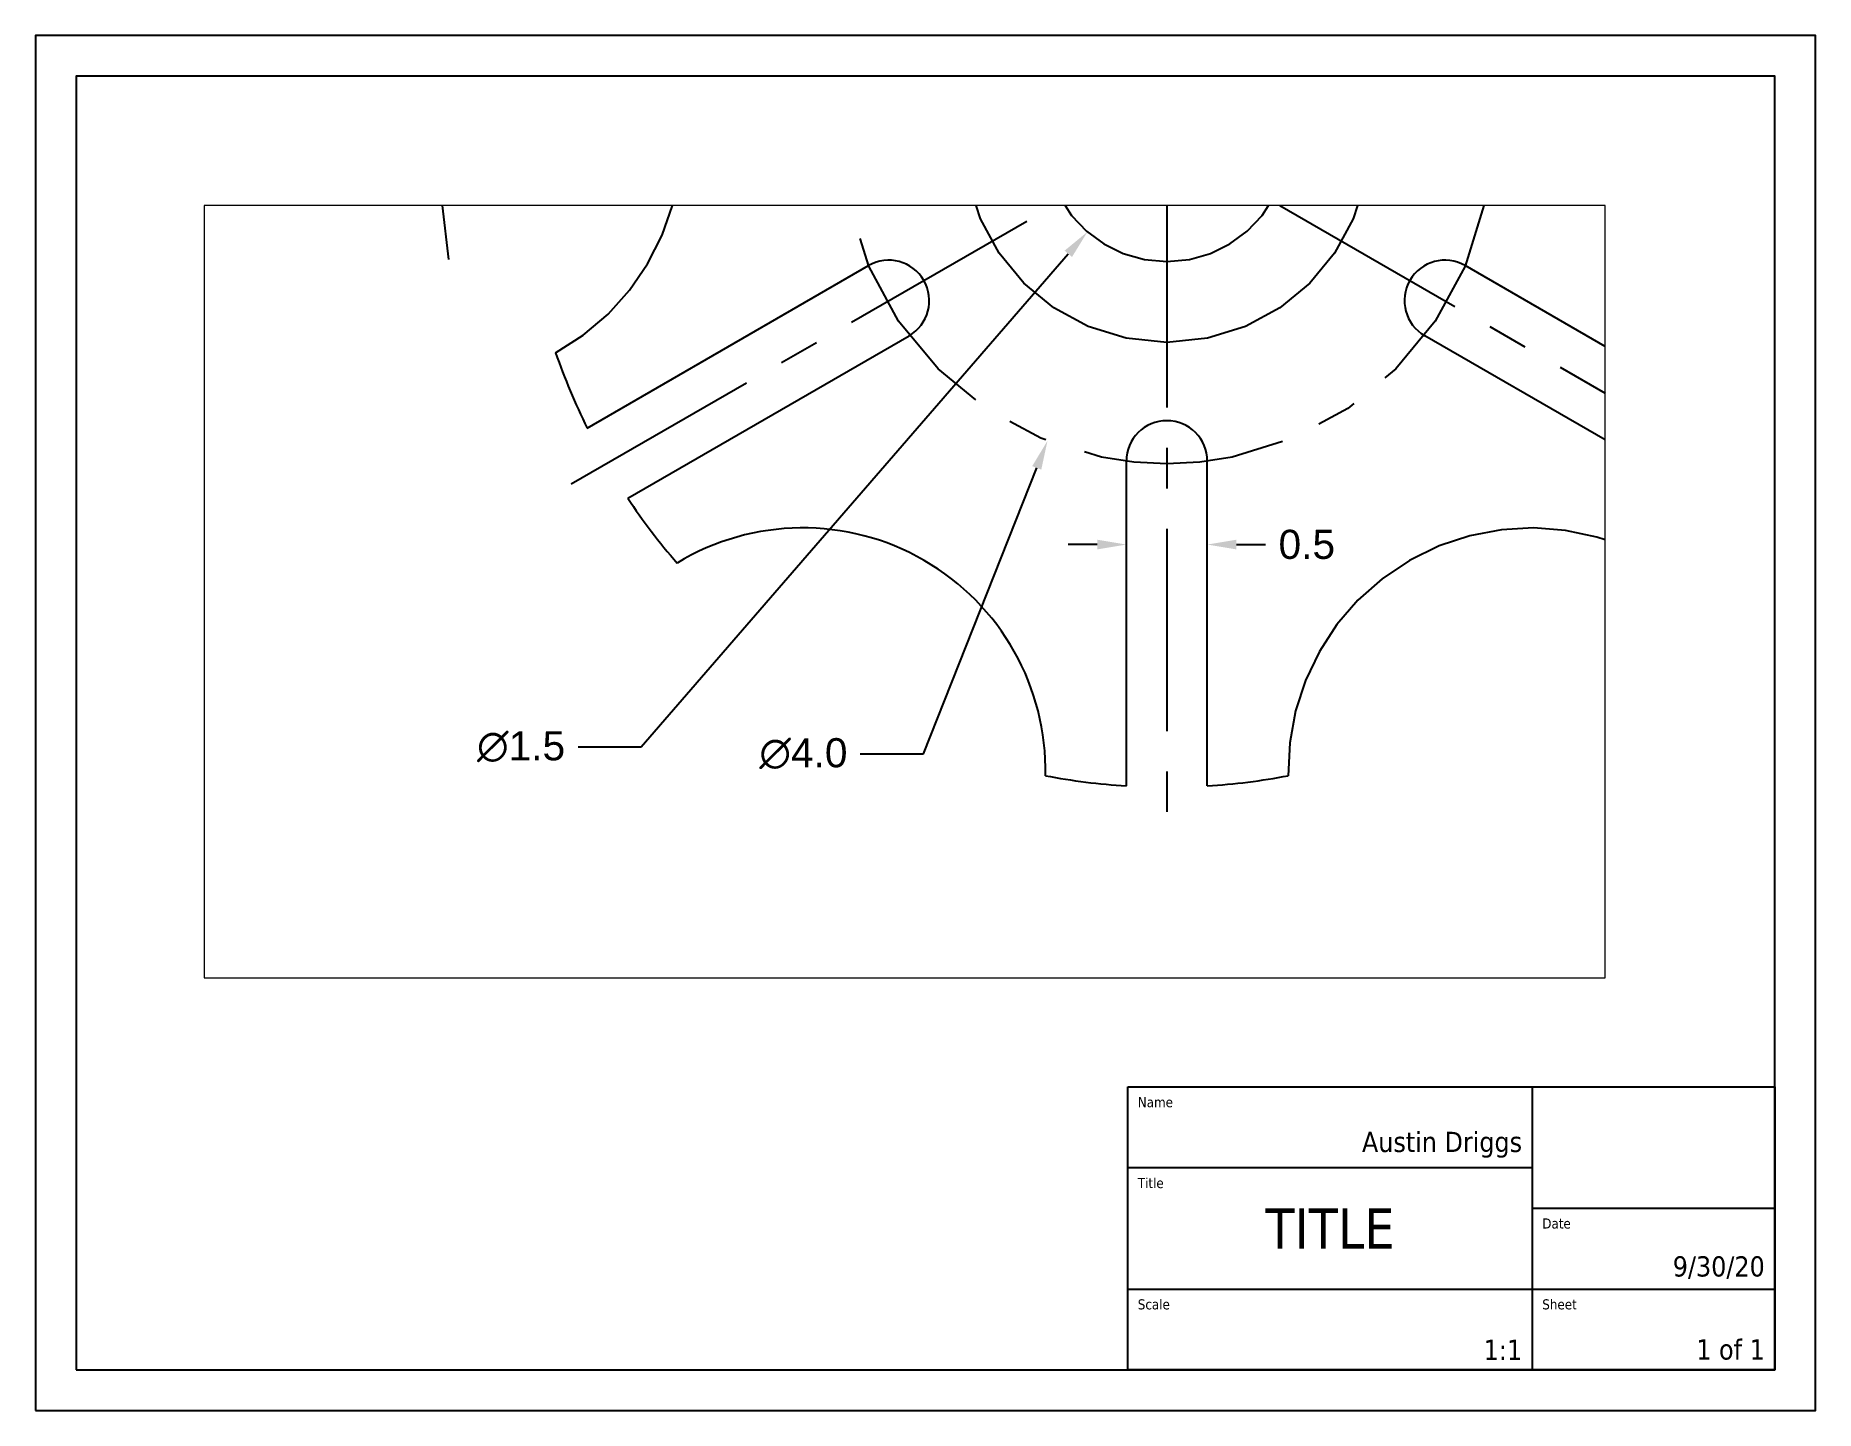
# Paper-space layout 'Layout1' of a CAD drawing. Header units: inches. Extents: x -0.3 to 10.7, y -0.3 to 8.2.
# The model-space entities are those that its viewports show. They can reach past a viewport. Long polylines and large blocks are cut down to what shows.
import ezdxf

# ---------------------------------------------------------------- set-up
doc = ezdxf.new("R2010")
doc.units = ezdxf.units.IN
doc.header["$MEASUREMENT"] = 0
doc.linetypes.add('CENTER', pattern=[2, 1.25, -0.25, 0.25, -0.25])
doc.layers.get('Defpoints').update_dxf_attribs({"color": 254})
for name, color, linetype in [('center', 4, 'CENTER'), ('dimensions', 3, 'Continuous'), ('title', 7, 'Continuous')]:
    doc.layers.add(name, color=color, linetype=linetype)
doc.styles.get("Standard").update_dxf_attribs({"font": 'arial.ttf'})
doc.styles.add('TAHOMA.0625', font='tahoma.ttf', dxfattribs={"height": 0.0625})
doc.styles.add('TAHOMA.125', font='tahoma.ttf', dxfattribs={"height": 0.125})
doc.styles.add('TAHOMA.25', font='tahoma.ttf', dxfattribs={"height": 0.25})
doc.dimstyles.get("Standard").update_dxf_attribs({"dimtxt": 0.18, "dimasz": 0.18, "dimexe": 0.18, "dimexo": 0.0625, "dimgap": 0.09, "dimtad": 0, "dimtih": 1, "dimtoh": 1, "dimdec": 4, "dimzin": 0, "dimdsep": 46, "dimtxsty": 'Standard', "dimcen": 0.09, "dimadec": 0, "dimazin": 0, "dimtfac": 1, "dimtdec": 4, "dimtofl": 0, "dimtmove": 0, "dimatfit": 3, "dimfxl": 1, "dimtolj": 1, "dimtzin": 0, "dimarcsym": 0})

# ---------------------------------------------------------------- blocks, each defined once
blk = doc.blocks.new('*D11')
at = {"layer": 'Defpoints', "color": 0, "transparency": 16777216}
for p in [(7.5, 11.75), (10.62, 11.218), (11.181, 9.625), (3.819, 5.375), (7.5, 3.25)]:
    blk.add_point(p, dxfattribs=at)
at = {"layer": 'dimensions', "color": 0, "lineweight": -2, "transparency": 16777216}
for p, q in [((7.5, 11.812), (7.5, 12.534)), ((11.235, 9.656), (11.86, 10.017))]:
    blk.add_line(p, q, dxfattribs=at)
for start, end in [(63.5777, 87.8752), (32.1248, 56.2882)]:
    blk.add_arc((7.5, 7.5), 4.854, start, end, dxfattribs=at)
at = {"layer": 'dimensions', "color": 0, "transparency": 16777216}
for points in [[(7.679, 12.321), (7.681, 12.381), (7.5, 12.354)], [(11.637, 10.097), (11.585, 10.066), (11.704, 9.927)]]:
    blk.add_solid(points, dxfattribs=at)
at = {"layer": 'dimensions', "color": 0, "transparency": 16777216, "insert": (9.927, 11.704), "char_height": 0.18, "attachment_point": 5}
blk.add_mtext('\\A1;60°', dxfattribs=at)
blk = doc.blocks.new('*D13')
at = {"layer": 'Defpoints', "color": 0, "transparency": 16777216}
for p in [(7.25, 5), (7.75, 5), (7.75, 5)]:
    blk.add_point(p, dxfattribs=at)
at = {"layer": 'dimensions', "color": 0, "lineweight": -2, "transparency": 16777216}
for p, q in [((7.25, 5.062), (7.25, 5.18)), ((7.75, 5.062), (7.75, 5.18)), ((7.07, 5), (6.89, 5)), ((7.93, 5), (8.11, 5))]:
    blk.add_line(p, q, dxfattribs=at)
at = {"layer": 'dimensions', "color": 0, "transparency": 16777216}
for points in [[(7.07, 5.03), (7.07, 4.97), (7.25, 5)], [(7.93, 5.03), (7.93, 4.97), (7.75, 5)]]:
    blk.add_solid(points, dxfattribs=at)
at = {"layer": 'dimensions', "color": 0, "transparency": 16777216, "insert": (8.365, 5), "char_height": 0.18, "attachment_point": 5}
blk.add_mtext('\\A1;0.5', dxfattribs=at)
blk = doc.blocks.new('*D14')
at = {"layer": 'Defpoints', "color": 0, "transparency": 16777216}
for p in [(7.991, 8.067), (7.009, 6.933)]:
    blk.add_point(p, dxfattribs=at)
at = {"layer": 'dimensions', "color": 0, "lineweight": -2, "transparency": 16777216}
for p, q in [((7.5, 7.41), (7.5, 7.59)), ((7.41, 7.5), (7.59, 7.5)), ((4.25, 3.75), (6.891, 6.797)), ((3.861, 3.75), (4.25, 3.75))]:
    blk.add_line(p, q, dxfattribs=at)
at = {"layer": 'dimensions', "color": 0, "transparency": 16777216}
blk.add_solid([(6.868, 6.817), (6.914, 6.778), (7.009, 6.933)], dxfattribs=at)
at = {"layer": 'dimensions', "color": 0, "transparency": 16777216, "insert": (3.509, 3.75), "char_height": 0.18, "attachment_point": 5}
blk.add_mtext('\\A1;∅1.5', dxfattribs=at)
blk = doc.blocks.new('*D16')
at = {"layer": 'Defpoints', "color": 0, "transparency": 16777216}
for p in [(8.238, 9.359), (6.762, 5.641)]:
    blk.add_point(p, dxfattribs=at)
at = {"layer": 'dimensions', "color": 0, "lineweight": -2, "transparency": 16777216}
for p, q in [((7.5, 7.41), (7.5, 7.59)), ((7.41, 7.5), (7.59, 7.5)), ((5.995, 3.707), (6.696, 5.474)), ((5.605, 3.707), (5.995, 3.707))]:
    blk.add_line(p, q, dxfattribs=at)
at = {"layer": 'dimensions', "color": 0, "transparency": 16777216}
blk.add_solid([(6.668, 5.485), (6.724, 5.463), (6.762, 5.641)], dxfattribs=at)
at = {"layer": 'dimensions', "color": 0, "transparency": 16777216, "insert": (5.254, 3.707), "char_height": 0.18, "attachment_point": 5}
blk.add_mtext('\\A1;∅4.0', dxfattribs=at)

msp = doc.modelspace()

# ---------------------------------------------------------------- linework, layer by layer
for p, q in [((3.91767, 5.72042), (5.65653, 6.72435)), ((11.08233, 5.72042), (9.34347, 6.72435)), ((4.16767, 5.2874), (5.90653, 6.29134)), ((10.83233, 5.2874), (9.09347, 6.29134)), ((7.25, 3.50782), (7.25, 5.51569)), ((7.75, 3.50782), (7.75, 5.51569))]:
    msp.add_line(p, q)
msp.add_circle((7.5, 7.5), 1.25)
for centre, radius, start, end in [((3, 7.5), 1.5, 298.782205, 61.217795), ((7.5, 7.5), 4.5, 167.814587, 189.438314), ((7.5, 7.5), 0.75, 103.88654, 76.11346), ((5.78153, 6.50784), 0.25, 300, 120), ((9.21847, 6.50784), 0.25, 60, 240), ((7.5, 7.5), 4, 199.188136, 206.416678), ((7.5, 5.51569), 0.25, 0, 180), ((7.5, 7.5), 4, 213.583322, 220.811864), ((5.25, 3.60289), 1.5, 358.782205, 121.217795), ((9.75, 3.60289), 1.5, 58.782205, 181.217795), ((7.5, 7.5), 4, 259.188136, 266.416678), ((7.5, 7.5), 4, 273.583322, 280.811864)]:
    msp.add_arc(centre, radius, start, end)
at = {"layer": 'center'}
for p, q in [((7.5, 11.75), (7.5, 3.25)), ((3.81939, 9.625), (11.18061, 5.375)), ((3.81939, 5.375), (11.18061, 9.625))]:
    msp.add_line(p, q, dxfattribs=at)
msp.add_circle((7.5, 7.5), 2, dxfattribs=at)

# ---------------------------------------------------------------- dimensions: what is measured, and where the dimension line sits
at = {"layer": 'dimensions'}
dim = msp.add_angular_dim_2l(base=(10.62017, 11.21847), line1=((3.81939, 5.375), (11.18061, 9.625)), line2=((7.5, 11.75), (7.5, 3.25)), dimstyle='Standard', dxfattribs=at)
dim.commit()
dim.dimension.update_dxf_attribs({"geometry": '*D11', "text_midpoint": (9.92706, 11.70379)})
for p1, p2, picture, middle in [((8.23764, 9.359), (6.76236, 5.641), '*D16', (5.25353, 3.70654)), ((7.9912, 8.06677), (7.0088, 6.93323), '*D14', (3.50876, 3.75))]:
    dim = msp.add_diameter_dim_2p(p1=p1, p2=p2, dimstyle='Standard', override={"dimdec": 1}, dxfattribs=at)
    dim.commit()
    dim.dimension.update_dxf_attribs({"geometry": picture, "text_midpoint": middle, "dimtype": 163})
dim = msp.add_linear_dim(base=(7.75, 5), p1=(7.25, 5), p2=(7.75, 5), dimstyle='Standard', override={"dimdec": 1}, dxfattribs=at)
dim.commit()
dim.dimension.update_dxf_attribs({"geometry": '*D13', "text_midpoint": (8.36453, 5)})

psp = doc.layouts.get("Layout1")

# ---------------------------------------------------------------- linework, layer by layer
at = {"layer": 'title'}
for p, q in [((9, 1.75), (9, 0)), ((9, 1.25), (6.5, 1.25)), ((9, 1), (10.5, 1)), ((6.5, 0.5), (10.5, 0.5))]:
    psp.add_line(p, q, dxfattribs=at)
for points in [[(-0.25, -0.25), (10.75, -0.25), (10.75, 8.25), (-0.25, 8.25)], [(0, 0), (10.5, 0), (10.5, 8), (0, 8)], [(6.5, 1.75), (10.5, 1.75), (10.5, 0), (6.5, 0)]]:
    psp.add_lwpolyline(points, close=True, dxfattribs=at)

# ---------------------------------------------------------------- texts
at = {"layer": 'title', "width": 2.5}
for s, insert, char_height, attachment_point, style in [('Name', (6.562, 1.687), 0.0625, 1, 'TAHOMA.0625'), ('Austin Driggs', (8.937, 1.312), 0.125, 9, 'TAHOMA.125'), ('Title', (6.562, 1.187), 0.0625, 1, 'TAHOMA.0625'), ('TITLE', (7.75, 0.875), 0.25, 5, 'TAHOMA.25'), ('Date', (9.062, 0.937), 0.0625, 1, 'TAHOMA.0625'), ('9/30/20', (10.437, 0.562), 0.125, 9, 'TAHOMA.125'), ('Scale', (6.562, 0.437), 0.0625, 1, 'TAHOMA.0625'), ('Sheet', (9.062, 0.437), 0.0625, 1, 'TAHOMA.0625'), ('1:1', (8.937, 0.062), 0.125, 9, 'TAHOMA.125'), ('1 of 1', (10.437, 0.062), 0.125, 9, 'TAHOMA.125')]:
    psp.add_mtext(s, dxfattribs=dict(at, insert=insert, char_height=char_height, attachment_point=attachment_point, style=style))

# ---------------------------------------------------------------- viewports
at = {"layer": 'Defpoints'}
psp.add_viewport(center=(5.121, 4.812), size=(8.659, 4.77685), view_center_point=(5.87932, 4.70871), view_height=4.7768522, dxfattribs=at)

doc.saveas('drawing.dxf')
